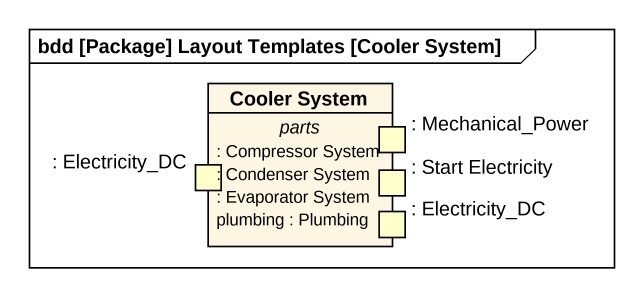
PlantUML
@startuml
mainframe bdd [Package] Layout Templates [Cooler System]
hide circle
hide empty members
class "Cooler System" as Cooler_System {
  -- parts --
  : Compressor System
  : Condenser System
  : Evaporator System
  plumbing : Plumbing
  -- ports --
  : Electricity_DC
  : Electricity_DC
  : Mechanical_Power
  : Start Electricity
}
@enduml
